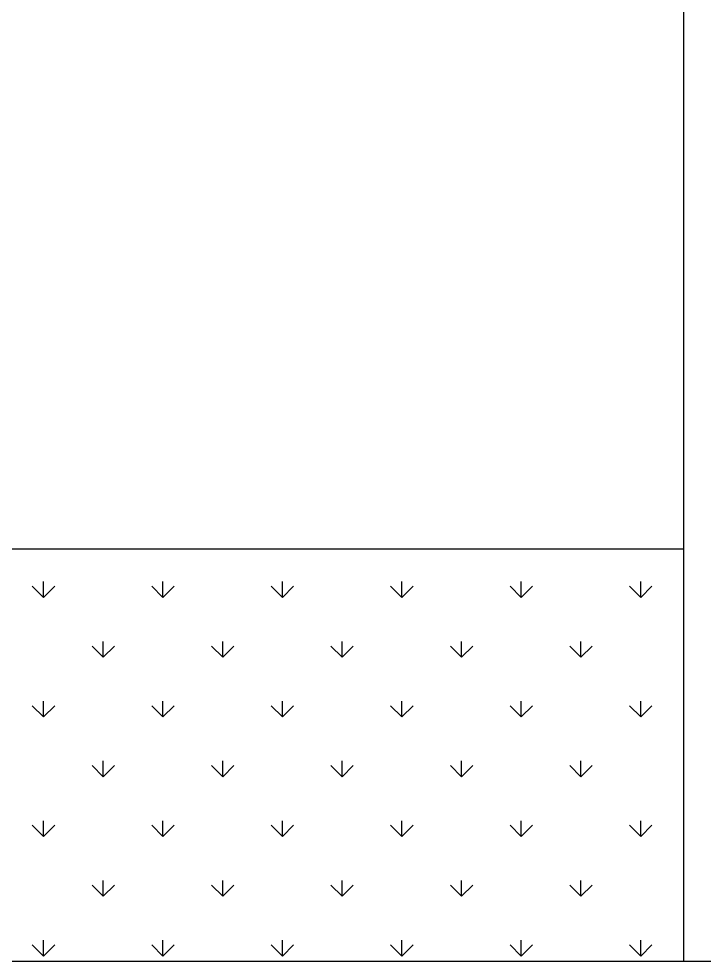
# Model space of a CAD drawing. Header units: inches. Extents: x -580 to 220, y 1335 to 2135.
# Drawn here: x -170.2 to -126.9, y 1913.5 to 1973 of the extents above; entities that cross this region are included whole.
import ezdxf

# ---------------------------------------------------------------- set-up
doc = ezdxf.new("R2010")
doc.units = ezdxf.units.IN
doc.header["$MEASUREMENT"] = 0
for name, color, linetype in [('Corte interior', 7, 'Continuous'), ('Grabado linea bajo', 7, 'Continuous'), ('grabado linea intenso', 7, 'Continuous'), ('grabado linea medio', 7, 'Continuous')]:
    doc.layers.add(name, color=color, linetype=linetype)

# ---------------------------------------------------------------- blocks, each defined once
blk = doc.blocks.new('block 13')
at = {"layer": 'Corte interior', "color": 5, "lineweight": 25}
blk.add_lwpolyline([(-128.238, 2007.546), (-128.238, 1939.546), (-196.238, 1939.546), (-196.238, 2007.546), (-128.238, 2007.546)], dxfattribs=at)
blk = doc.blocks.new('block 15')
at = {"layer": 'grabado linea intenso', "color": 2, "lineweight": 25}
blk.add_open_spline([(46.762, 2033.546), (46.762, 2033.546), (-202.238, 2033.546), (-202.238, 2033.546), (-207.761, 2033.546), (-212.238, 2029.069), (-212.238, 2023.546), (-212.238, 2023.546), (-212.238, 1923.546), (-212.238, 1923.546), (-212.238, 1918.023), (-207.761, 1913.546), (-202.238, 1913.546), (-202.238, 1913.546), (46.762, 1913.546), (46.762, 1913.546)], degree=3, knots=[0, 0, 0, 0, 1, 1, 1, 2, 2, 2, 3, 3, 3, 4, 4, 4, 5, 5, 5, 5], dxfattribs=at)
blk = doc.blocks.new('block 19')
at = {"layer": 'grabado linea medio', "color": 3, "lineweight": 25}
blk.add_lwpolyline([(-128.238, 1939.546), (-128.238, 1913.546)], dxfattribs=at)
blk = doc.blocks.new('block 445')
at = {"layer": 'Grabado linea bajo', "color": 4, "lineweight": 25}
blk.add_lwpolyline([(-168.658, 1913.868), (-168.658, 1914.868)], dxfattribs=at)
blk = doc.blocks.new('block 446')
at = {"layer": 'Grabado linea bajo', "color": 4, "lineweight": 25}
blk.add_lwpolyline([(-168.658, 1921.411), (-168.658, 1922.411)], dxfattribs=at)
blk = doc.blocks.new('block 447')
at = {"layer": 'Grabado linea bajo', "color": 4, "lineweight": 25}
blk.add_lwpolyline([(-168.658, 1928.955), (-168.658, 1929.955)], dxfattribs=at)
blk = doc.blocks.new('block 448')
at = {"layer": 'Grabado linea bajo', "color": 4, "lineweight": 25}
blk.add_lwpolyline([(-168.658, 1936.498), (-168.658, 1937.498)], dxfattribs=at)
blk = doc.blocks.new('block 449')
at = {"layer": 'Grabado linea bajo', "color": 4, "lineweight": 25}
blk.add_lwpolyline([(-164.887, 1917.64), (-164.887, 1918.64)], dxfattribs=at)
blk = doc.blocks.new('block 450')
at = {"layer": 'Grabado linea bajo', "color": 4, "lineweight": 25}
blk.add_lwpolyline([(-164.887, 1925.183), (-164.887, 1926.183)], dxfattribs=at)
blk = doc.blocks.new('block 451')
at = {"layer": 'Grabado linea bajo', "color": 4, "lineweight": 25}
blk.add_lwpolyline([(-164.887, 1932.726), (-164.887, 1933.727)], dxfattribs=at)
blk = doc.blocks.new('block 452')
at = {"layer": 'Grabado linea bajo', "color": 4, "lineweight": 25}
blk.add_lwpolyline([(-161.115, 1913.868), (-161.115, 1914.868)], dxfattribs=at)
blk = doc.blocks.new('block 453')
at = {"layer": 'Grabado linea bajo', "color": 4, "lineweight": 25}
blk.add_lwpolyline([(-161.115, 1921.411), (-161.115, 1922.411)], dxfattribs=at)
blk = doc.blocks.new('block 454')
at = {"layer": 'Grabado linea bajo', "color": 4, "lineweight": 25}
blk.add_lwpolyline([(-161.115, 1928.955), (-161.115, 1929.955)], dxfattribs=at)
blk = doc.blocks.new('block 455')
at = {"layer": 'Grabado linea bajo', "color": 4, "lineweight": 25}
blk.add_lwpolyline([(-161.115, 1936.498), (-161.115, 1937.498)], dxfattribs=at)
blk = doc.blocks.new('block 456')
at = {"layer": 'Grabado linea bajo', "color": 4, "lineweight": 25}
blk.add_lwpolyline([(-157.343, 1917.64), (-157.343, 1918.64)], dxfattribs=at)
blk = doc.blocks.new('block 457')
at = {"layer": 'Grabado linea bajo', "color": 4, "lineweight": 25}
blk.add_lwpolyline([(-157.343, 1925.183), (-157.343, 1926.183)], dxfattribs=at)
blk = doc.blocks.new('block 458')
at = {"layer": 'Grabado linea bajo', "color": 4, "lineweight": 25}
blk.add_lwpolyline([(-157.343, 1932.726), (-157.343, 1933.727)], dxfattribs=at)
blk = doc.blocks.new('block 459')
at = {"layer": 'Grabado linea bajo', "color": 4, "lineweight": 25}
blk.add_lwpolyline([(-153.572, 1913.868), (-153.572, 1914.868)], dxfattribs=at)
blk = doc.blocks.new('block 460')
at = {"layer": 'Grabado linea bajo', "color": 4, "lineweight": 25}
blk.add_lwpolyline([(-153.572, 1921.411), (-153.572, 1922.411)], dxfattribs=at)
blk = doc.blocks.new('block 461')
at = {"layer": 'Grabado linea bajo', "color": 4, "lineweight": 25}
blk.add_lwpolyline([(-153.572, 1928.955), (-153.572, 1929.955)], dxfattribs=at)
blk = doc.blocks.new('block 462')
at = {"layer": 'Grabado linea bajo', "color": 4, "lineweight": 25}
blk.add_lwpolyline([(-153.572, 1936.498), (-153.572, 1937.498)], dxfattribs=at)
blk = doc.blocks.new('block 463')
at = {"layer": 'Grabado linea bajo', "color": 4, "lineweight": 25}
blk.add_lwpolyline([(-149.8, 1917.64), (-149.8, 1918.64)], dxfattribs=at)
blk = doc.blocks.new('block 464')
at = {"layer": 'Grabado linea bajo', "color": 4, "lineweight": 25}
blk.add_lwpolyline([(-149.8, 1925.183), (-149.8, 1926.183)], dxfattribs=at)
blk = doc.blocks.new('block 465')
at = {"layer": 'Grabado linea bajo', "color": 4, "lineweight": 25}
blk.add_lwpolyline([(-149.8, 1932.726), (-149.8, 1933.727)], dxfattribs=at)
blk = doc.blocks.new('block 466')
at = {"layer": 'Grabado linea bajo', "color": 4, "lineweight": 25}
blk.add_lwpolyline([(-146.028, 1913.868), (-146.028, 1914.868)], dxfattribs=at)
blk = doc.blocks.new('block 467')
at = {"layer": 'Grabado linea bajo', "color": 4, "lineweight": 25}
blk.add_lwpolyline([(-146.028, 1921.411), (-146.028, 1922.411)], dxfattribs=at)
blk = doc.blocks.new('block 468')
at = {"layer": 'Grabado linea bajo', "color": 4, "lineweight": 25}
blk.add_lwpolyline([(-146.028, 1928.955), (-146.028, 1929.955)], dxfattribs=at)
blk = doc.blocks.new('block 469')
at = {"layer": 'Grabado linea bajo', "color": 4, "lineweight": 25}
blk.add_lwpolyline([(-146.028, 1936.498), (-146.028, 1937.498)], dxfattribs=at)
blk = doc.blocks.new('block 470')
at = {"layer": 'Grabado linea bajo', "color": 4, "lineweight": 25}
blk.add_lwpolyline([(-142.256, 1917.64), (-142.256, 1918.64)], dxfattribs=at)
blk = doc.blocks.new('block 471')
at = {"layer": 'Grabado linea bajo', "color": 4, "lineweight": 25}
blk.add_lwpolyline([(-142.256, 1925.183), (-142.256, 1926.183)], dxfattribs=at)
blk = doc.blocks.new('block 472')
at = {"layer": 'Grabado linea bajo', "color": 4, "lineweight": 25}
blk.add_lwpolyline([(-142.256, 1932.726), (-142.256, 1933.727)], dxfattribs=at)
blk = doc.blocks.new('block 473')
at = {"layer": 'Grabado linea bajo', "color": 4, "lineweight": 25}
blk.add_lwpolyline([(-138.485, 1913.868), (-138.485, 1914.868)], dxfattribs=at)
blk = doc.blocks.new('block 474')
at = {"layer": 'Grabado linea bajo', "color": 4, "lineweight": 25}
blk.add_lwpolyline([(-138.485, 1921.411), (-138.485, 1922.411)], dxfattribs=at)
blk = doc.blocks.new('block 475')
at = {"layer": 'Grabado linea bajo', "color": 4, "lineweight": 25}
blk.add_lwpolyline([(-138.485, 1928.955), (-138.485, 1929.955)], dxfattribs=at)
blk = doc.blocks.new('block 476')
at = {"layer": 'Grabado linea bajo', "color": 4, "lineweight": 25}
blk.add_lwpolyline([(-138.485, 1936.498), (-138.485, 1937.498)], dxfattribs=at)
blk = doc.blocks.new('block 477')
at = {"layer": 'Grabado linea bajo', "color": 4, "lineweight": 25}
blk.add_lwpolyline([(-134.713, 1917.64), (-134.713, 1918.64)], dxfattribs=at)
blk = doc.blocks.new('block 478')
at = {"layer": 'Grabado linea bajo', "color": 4, "lineweight": 25}
blk.add_lwpolyline([(-134.713, 1925.183), (-134.713, 1926.183)], dxfattribs=at)
blk = doc.blocks.new('block 479')
at = {"layer": 'Grabado linea bajo', "color": 4, "lineweight": 25}
blk.add_lwpolyline([(-134.713, 1932.726), (-134.713, 1933.727)], dxfattribs=at)
blk = doc.blocks.new('block 480')
at = {"layer": 'Grabado linea bajo', "color": 4, "lineweight": 25}
blk.add_lwpolyline([(-130.941, 1913.868), (-130.941, 1914.868)], dxfattribs=at)
blk = doc.blocks.new('block 481')
at = {"layer": 'Grabado linea bajo', "color": 4, "lineweight": 25}
blk.add_lwpolyline([(-130.941, 1921.411), (-130.941, 1922.411)], dxfattribs=at)
blk = doc.blocks.new('block 482')
at = {"layer": 'Grabado linea bajo', "color": 4, "lineweight": 25}
blk.add_lwpolyline([(-130.941, 1928.955), (-130.941, 1929.955)], dxfattribs=at)
blk = doc.blocks.new('block 483')
at = {"layer": 'Grabado linea bajo', "color": 4, "lineweight": 25}
blk.add_lwpolyline([(-130.941, 1936.498), (-130.941, 1937.498)], dxfattribs=at)
blk = doc.blocks.new('block 1151')
at = {"layer": 'Grabado linea bajo', "color": 4, "lineweight": 25}
blk.add_lwpolyline([(-168.658, 1936.498), (-167.951, 1937.205)], dxfattribs=at)
blk = doc.blocks.new('block 1156')
at = {"layer": 'Grabado linea bajo', "color": 4, "lineweight": 25}
blk.add_lwpolyline([(-168.658, 1928.955), (-167.951, 1929.662)], dxfattribs=at)
blk = doc.blocks.new('block 1157')
at = {"layer": 'Grabado linea bajo', "color": 4, "lineweight": 25}
blk.add_lwpolyline([(-164.887, 1932.726), (-164.179, 1933.434)], dxfattribs=at)
blk = doc.blocks.new('block 1158')
at = {"layer": 'Grabado linea bajo', "color": 4, "lineweight": 25}
blk.add_lwpolyline([(-161.115, 1936.498), (-160.408, 1937.205)], dxfattribs=at)
blk = doc.blocks.new('block 1161')
at = {"layer": 'Grabado linea bajo', "color": 4, "lineweight": 25}
blk.add_lwpolyline([(-168.658, 1921.411), (-167.951, 1922.119)], dxfattribs=at)
blk = doc.blocks.new('block 1162')
at = {"layer": 'Grabado linea bajo', "color": 4, "lineweight": 25}
blk.add_lwpolyline([(-164.887, 1925.183), (-164.179, 1925.89)], dxfattribs=at)
blk = doc.blocks.new('block 1163')
at = {"layer": 'Grabado linea bajo', "color": 4, "lineweight": 25}
blk.add_lwpolyline([(-161.115, 1928.955), (-160.408, 1929.662)], dxfattribs=at)
blk = doc.blocks.new('block 1164')
at = {"layer": 'Grabado linea bajo', "color": 4, "lineweight": 25}
blk.add_lwpolyline([(-157.343, 1932.726), (-156.636, 1933.434)], dxfattribs=at)
blk = doc.blocks.new('block 1165')
at = {"layer": 'Grabado linea bajo', "color": 4, "lineweight": 25}
blk.add_lwpolyline([(-153.572, 1936.498), (-152.864, 1937.205)], dxfattribs=at)
blk = doc.blocks.new('block 1166')
at = {"layer": 'Grabado linea bajo', "color": 4, "lineweight": 25}
blk.add_lwpolyline([(-168.658, 1913.868), (-167.951, 1914.575)], dxfattribs=at)
blk = doc.blocks.new('block 1167')
at = {"layer": 'Grabado linea bajo', "color": 4, "lineweight": 25}
blk.add_lwpolyline([(-164.887, 1917.64), (-164.179, 1918.347)], dxfattribs=at)
blk = doc.blocks.new('block 1168')
at = {"layer": 'Grabado linea bajo', "color": 4, "lineweight": 25}
blk.add_lwpolyline([(-161.115, 1921.411), (-160.408, 1922.119)], dxfattribs=at)
blk = doc.blocks.new('block 1169')
at = {"layer": 'Grabado linea bajo', "color": 4, "lineweight": 25}
blk.add_lwpolyline([(-157.343, 1925.183), (-156.636, 1925.89)], dxfattribs=at)
blk = doc.blocks.new('block 1170')
at = {"layer": 'Grabado linea bajo', "color": 4, "lineweight": 25}
blk.add_lwpolyline([(-153.572, 1928.955), (-152.864, 1929.662)], dxfattribs=at)
blk = doc.blocks.new('block 1171')
at = {"layer": 'Grabado linea bajo', "color": 4, "lineweight": 25}
blk.add_lwpolyline([(-149.8, 1932.726), (-149.093, 1933.434)], dxfattribs=at)
blk = doc.blocks.new('block 1172')
at = {"layer": 'Grabado linea bajo', "color": 4, "lineweight": 25}
blk.add_lwpolyline([(-146.028, 1936.498), (-145.321, 1937.205)], dxfattribs=at)
blk = doc.blocks.new('block 1174')
at = {"layer": 'Grabado linea bajo', "color": 4, "lineweight": 25}
blk.add_lwpolyline([(-161.115, 1913.868), (-160.408, 1914.575)], dxfattribs=at)
blk = doc.blocks.new('block 1175')
at = {"layer": 'Grabado linea bajo', "color": 4, "lineweight": 25}
blk.add_lwpolyline([(-157.343, 1917.64), (-156.636, 1918.347)], dxfattribs=at)
blk = doc.blocks.new('block 1176')
at = {"layer": 'Grabado linea bajo', "color": 4, "lineweight": 25}
blk.add_lwpolyline([(-153.572, 1921.411), (-152.864, 1922.119)], dxfattribs=at)
blk = doc.blocks.new('block 1177')
at = {"layer": 'Grabado linea bajo', "color": 4, "lineweight": 25}
blk.add_lwpolyline([(-149.8, 1925.183), (-149.093, 1925.89)], dxfattribs=at)
blk = doc.blocks.new('block 1178')
at = {"layer": 'Grabado linea bajo', "color": 4, "lineweight": 25}
blk.add_lwpolyline([(-146.028, 1928.955), (-145.321, 1929.662)], dxfattribs=at)
blk = doc.blocks.new('block 1179')
at = {"layer": 'Grabado linea bajo', "color": 4, "lineweight": 25}
blk.add_lwpolyline([(-142.256, 1932.726), (-141.549, 1933.434)], dxfattribs=at)
blk = doc.blocks.new('block 1180')
at = {"layer": 'Grabado linea bajo', "color": 4, "lineweight": 25}
blk.add_lwpolyline([(-138.485, 1936.498), (-137.777, 1937.205)], dxfattribs=at)
blk = doc.blocks.new('block 1184')
at = {"layer": 'Grabado linea bajo', "color": 4, "lineweight": 25}
blk.add_lwpolyline([(-153.572, 1913.868), (-152.864, 1914.575)], dxfattribs=at)
blk = doc.blocks.new('block 1185')
at = {"layer": 'Grabado linea bajo', "color": 4, "lineweight": 25}
blk.add_lwpolyline([(-149.8, 1917.64), (-149.093, 1918.347)], dxfattribs=at)
blk = doc.blocks.new('block 1186')
at = {"layer": 'Grabado linea bajo', "color": 4, "lineweight": 25}
blk.add_lwpolyline([(-146.028, 1921.411), (-145.321, 1922.119)], dxfattribs=at)
blk = doc.blocks.new('block 1187')
at = {"layer": 'Grabado linea bajo', "color": 4, "lineweight": 25}
blk.add_lwpolyline([(-142.256, 1925.183), (-141.549, 1925.89)], dxfattribs=at)
blk = doc.blocks.new('block 1188')
at = {"layer": 'Grabado linea bajo', "color": 4, "lineweight": 25}
blk.add_lwpolyline([(-138.485, 1928.955), (-137.777, 1929.662)], dxfattribs=at)
blk = doc.blocks.new('block 1189')
at = {"layer": 'Grabado linea bajo', "color": 4, "lineweight": 25}
blk.add_lwpolyline([(-134.713, 1932.726), (-134.006, 1933.434)], dxfattribs=at)
blk = doc.blocks.new('block 1190')
at = {"layer": 'Grabado linea bajo', "color": 4, "lineweight": 25}
blk.add_lwpolyline([(-130.941, 1936.498), (-130.234, 1937.205)], dxfattribs=at)
blk = doc.blocks.new('block 1196')
at = {"layer": 'Grabado linea bajo', "color": 4, "lineweight": 25}
blk.add_lwpolyline([(-146.028, 1913.868), (-145.321, 1914.575)], dxfattribs=at)
blk = doc.blocks.new('block 1197')
at = {"layer": 'Grabado linea bajo', "color": 4, "lineweight": 25}
blk.add_lwpolyline([(-142.256, 1917.64), (-141.549, 1918.347)], dxfattribs=at)
blk = doc.blocks.new('block 1198')
at = {"layer": 'Grabado linea bajo', "color": 4, "lineweight": 25}
blk.add_lwpolyline([(-138.485, 1921.411), (-137.777, 1922.119)], dxfattribs=at)
blk = doc.blocks.new('block 1199')
at = {"layer": 'Grabado linea bajo', "color": 4, "lineweight": 25}
blk.add_lwpolyline([(-134.713, 1925.183), (-134.006, 1925.89)], dxfattribs=at)
blk = doc.blocks.new('block 1200')
at = {"layer": 'Grabado linea bajo', "color": 4, "lineweight": 25}
blk.add_lwpolyline([(-130.941, 1928.955), (-130.234, 1929.662)], dxfattribs=at)
blk = doc.blocks.new('block 1208')
at = {"layer": 'Grabado linea bajo', "color": 4, "lineweight": 25}
blk.add_lwpolyline([(-138.485, 1913.868), (-137.777, 1914.575)], dxfattribs=at)
blk = doc.blocks.new('block 1209')
at = {"layer": 'Grabado linea bajo', "color": 4, "lineweight": 25}
blk.add_lwpolyline([(-134.713, 1917.64), (-134.006, 1918.347)], dxfattribs=at)
blk = doc.blocks.new('block 1210')
at = {"layer": 'Grabado linea bajo', "color": 4, "lineweight": 25}
blk.add_lwpolyline([(-130.941, 1921.411), (-130.234, 1922.119)], dxfattribs=at)
blk = doc.blocks.new('block 1220')
at = {"layer": 'Grabado linea bajo', "color": 4, "lineweight": 25}
blk.add_lwpolyline([(-130.941, 1913.868), (-130.234, 1914.575)], dxfattribs=at)
blk = doc.blocks.new('block 1824')
at = {"layer": 'Grabado linea bajo', "color": 4, "lineweight": 25}
blk.add_lwpolyline([(-168.658, 1913.868), (-169.366, 1914.575)], dxfattribs=at)
blk = doc.blocks.new('block 1835')
at = {"layer": 'Grabado linea bajo', "color": 4, "lineweight": 25}
blk.add_lwpolyline([(-161.115, 1913.868), (-161.822, 1914.575)], dxfattribs=at)
blk = doc.blocks.new('block 1836')
at = {"layer": 'Grabado linea bajo', "color": 4, "lineweight": 25}
blk.add_lwpolyline([(-164.887, 1917.64), (-165.594, 1918.347)], dxfattribs=at)
blk = doc.blocks.new('block 1837')
at = {"layer": 'Grabado linea bajo', "color": 4, "lineweight": 25}
blk.add_lwpolyline([(-168.658, 1921.411), (-169.366, 1922.119)], dxfattribs=at)
blk = doc.blocks.new('block 1846')
at = {"layer": 'Grabado linea bajo', "color": 4, "lineweight": 25}
blk.add_lwpolyline([(-153.572, 1913.868), (-154.279, 1914.575)], dxfattribs=at)
blk = doc.blocks.new('block 1847')
at = {"layer": 'Grabado linea bajo', "color": 4, "lineweight": 25}
blk.add_lwpolyline([(-157.343, 1917.64), (-158.05, 1918.347)], dxfattribs=at)
blk = doc.blocks.new('block 1848')
at = {"layer": 'Grabado linea bajo', "color": 4, "lineweight": 25}
blk.add_lwpolyline([(-161.115, 1921.411), (-161.822, 1922.119)], dxfattribs=at)
blk = doc.blocks.new('block 1849')
at = {"layer": 'Grabado linea bajo', "color": 4, "lineweight": 25}
blk.add_lwpolyline([(-164.887, 1925.183), (-165.594, 1925.89)], dxfattribs=at)
blk = doc.blocks.new('block 1850')
at = {"layer": 'Grabado linea bajo', "color": 4, "lineweight": 25}
blk.add_lwpolyline([(-168.658, 1928.955), (-169.366, 1929.662)], dxfattribs=at)
blk = doc.blocks.new('block 1857')
at = {"layer": 'Grabado linea bajo', "color": 4, "lineweight": 25}
blk.add_lwpolyline([(-146.028, 1913.868), (-146.735, 1914.575)], dxfattribs=at)
blk = doc.blocks.new('block 1858')
at = {"layer": 'Grabado linea bajo', "color": 4, "lineweight": 25}
blk.add_lwpolyline([(-149.8, 1917.64), (-150.507, 1918.347)], dxfattribs=at)
blk = doc.blocks.new('block 1859')
at = {"layer": 'Grabado linea bajo', "color": 4, "lineweight": 25}
blk.add_lwpolyline([(-153.572, 1921.411), (-154.279, 1922.119)], dxfattribs=at)
blk = doc.blocks.new('block 1860')
at = {"layer": 'Grabado linea bajo', "color": 4, "lineweight": 25}
blk.add_lwpolyline([(-157.343, 1925.183), (-158.05, 1925.89)], dxfattribs=at)
blk = doc.blocks.new('block 1861')
at = {"layer": 'Grabado linea bajo', "color": 4, "lineweight": 25}
blk.add_lwpolyline([(-161.115, 1928.955), (-161.822, 1929.662)], dxfattribs=at)
blk = doc.blocks.new('block 1862')
at = {"layer": 'Grabado linea bajo', "color": 4, "lineweight": 25}
blk.add_lwpolyline([(-164.887, 1932.726), (-165.594, 1933.434)], dxfattribs=at)
blk = doc.blocks.new('block 1863')
at = {"layer": 'Grabado linea bajo', "color": 4, "lineweight": 25}
blk.add_lwpolyline([(-168.658, 1936.498), (-169.366, 1937.205)], dxfattribs=at)
blk = doc.blocks.new('block 1868')
at = {"layer": 'Grabado linea bajo', "color": 4, "lineweight": 25}
blk.add_lwpolyline([(-138.485, 1913.868), (-139.192, 1914.575)], dxfattribs=at)
blk = doc.blocks.new('block 1869')
at = {"layer": 'Grabado linea bajo', "color": 4, "lineweight": 25}
blk.add_lwpolyline([(-142.256, 1917.64), (-142.964, 1918.347)], dxfattribs=at)
blk = doc.blocks.new('block 1870')
at = {"layer": 'Grabado linea bajo', "color": 4, "lineweight": 25}
blk.add_lwpolyline([(-146.028, 1921.411), (-146.735, 1922.119)], dxfattribs=at)
blk = doc.blocks.new('block 1871')
at = {"layer": 'Grabado linea bajo', "color": 4, "lineweight": 25}
blk.add_lwpolyline([(-149.8, 1925.183), (-150.507, 1925.89)], dxfattribs=at)
blk = doc.blocks.new('block 1872')
at = {"layer": 'Grabado linea bajo', "color": 4, "lineweight": 25}
blk.add_lwpolyline([(-153.572, 1928.955), (-154.279, 1929.662)], dxfattribs=at)
blk = doc.blocks.new('block 1873')
at = {"layer": 'Grabado linea bajo', "color": 4, "lineweight": 25}
blk.add_lwpolyline([(-157.343, 1932.726), (-158.05, 1933.434)], dxfattribs=at)
blk = doc.blocks.new('block 1874')
at = {"layer": 'Grabado linea bajo', "color": 4, "lineweight": 25}
blk.add_lwpolyline([(-161.115, 1936.498), (-161.822, 1937.205)], dxfattribs=at)
blk = doc.blocks.new('block 1879')
at = {"layer": 'Grabado linea bajo', "color": 4, "lineweight": 25}
blk.add_lwpolyline([(-130.941, 1913.868), (-131.648, 1914.575)], dxfattribs=at)
blk = doc.blocks.new('block 1880')
at = {"layer": 'Grabado linea bajo', "color": 4, "lineweight": 25}
blk.add_lwpolyline([(-134.713, 1917.64), (-135.42, 1918.347)], dxfattribs=at)
blk = doc.blocks.new('block 1881')
at = {"layer": 'Grabado linea bajo', "color": 4, "lineweight": 25}
blk.add_lwpolyline([(-138.485, 1921.411), (-139.192, 1922.119)], dxfattribs=at)
blk = doc.blocks.new('block 1882')
at = {"layer": 'Grabado linea bajo', "color": 4, "lineweight": 25}
blk.add_lwpolyline([(-142.256, 1925.183), (-142.964, 1925.89)], dxfattribs=at)
blk = doc.blocks.new('block 1883')
at = {"layer": 'Grabado linea bajo', "color": 4, "lineweight": 25}
blk.add_lwpolyline([(-146.028, 1928.955), (-146.735, 1929.662)], dxfattribs=at)
blk = doc.blocks.new('block 1884')
at = {"layer": 'Grabado linea bajo', "color": 4, "lineweight": 25}
blk.add_lwpolyline([(-149.8, 1932.726), (-150.507, 1933.434)], dxfattribs=at)
blk = doc.blocks.new('block 1885')
at = {"layer": 'Grabado linea bajo', "color": 4, "lineweight": 25}
blk.add_lwpolyline([(-153.572, 1936.498), (-154.279, 1937.205)], dxfattribs=at)
blk = doc.blocks.new('block 1890')
at = {"layer": 'Grabado linea bajo', "color": 4, "lineweight": 25}
blk.add_lwpolyline([(-130.941, 1921.411), (-131.648, 1922.119)], dxfattribs=at)
blk = doc.blocks.new('block 1891')
at = {"layer": 'Grabado linea bajo', "color": 4, "lineweight": 25}
blk.add_lwpolyline([(-134.713, 1925.183), (-135.42, 1925.89)], dxfattribs=at)
blk = doc.blocks.new('block 1892')
at = {"layer": 'Grabado linea bajo', "color": 4, "lineweight": 25}
blk.add_lwpolyline([(-138.485, 1928.955), (-139.192, 1929.662)], dxfattribs=at)
blk = doc.blocks.new('block 1893')
at = {"layer": 'Grabado linea bajo', "color": 4, "lineweight": 25}
blk.add_lwpolyline([(-142.256, 1932.726), (-142.964, 1933.434)], dxfattribs=at)
blk = doc.blocks.new('block 1894')
at = {"layer": 'Grabado linea bajo', "color": 4, "lineweight": 25}
blk.add_lwpolyline([(-146.028, 1936.498), (-146.735, 1937.205)], dxfattribs=at)
blk = doc.blocks.new('block 1899')
at = {"layer": 'Grabado linea bajo', "color": 4, "lineweight": 25}
blk.add_lwpolyline([(-130.941, 1928.955), (-131.648, 1929.662)], dxfattribs=at)
blk = doc.blocks.new('block 1900')
at = {"layer": 'Grabado linea bajo', "color": 4, "lineweight": 25}
blk.add_lwpolyline([(-134.713, 1932.726), (-135.42, 1933.434)], dxfattribs=at)
blk = doc.blocks.new('block 1901')
at = {"layer": 'Grabado linea bajo', "color": 4, "lineweight": 25}
blk.add_lwpolyline([(-138.485, 1936.498), (-139.192, 1937.205)], dxfattribs=at)
blk = doc.blocks.new('block 1905')
at = {"layer": 'Grabado linea bajo', "color": 4, "lineweight": 25}
blk.add_lwpolyline([(-130.941, 1936.498), (-131.648, 1937.205)], dxfattribs=at)

msp = doc.modelspace()

# ---------------------------------------------------------------- block references
at = {"layer": 'Corte interior'}
msp.add_blockref('block 13', (0, 0), dxfattribs=at)
at = {"layer": 'Grabado linea bajo'}
for name in ['block 1863', 'block 448', 'block 1151', 'block 1874', 'block 455', 'block 1158', 'block 1885', 'block 462', 'block 1165', 'block 1894', 'block 469', 'block 1172', 'block 1901', 'block 476', 'block 1180', 'block 1905', 'block 483', 'block 1190', 'block 1862', 'block 451', 'block 1157', 'block 1873', 'block 458', 'block 1164', 'block 1884', 'block 465', 'block 1171', 'block 1893', 'block 472', 'block 1179', 'block 1900', 'block 479', 'block 1189', 'block 447', 'block 454', 'block 461', 'block 468', 'block 475', 'block 482', 'block 1850', 'block 1156', 'block 1861', 'block 1163', 'block 1872', 'block 1170', 'block 1883', 'block 1178', 'block 1892', 'block 1188', 'block 1899', 'block 1200', 'block 1849', 'block 450', 'block 1162', 'block 1860', 'block 457', 'block 1169', 'block 1871', 'block 464', 'block 1177', 'block 1882', 'block 471', 'block 1187', 'block 1891', 'block 478', 'block 1199', 'block 1837', 'block 446', 'block 1161', 'block 1848', 'block 453', 'block 1168', 'block 1859', 'block 460', 'block 1176', 'block 1870', 'block 467', 'block 1186', 'block 1881', 'block 474', 'block 1198', 'block 1890', 'block 481', 'block 1210', 'block 449', 'block 456', 'block 463', 'block 470', 'block 477', 'block 1836', 'block 1167', 'block 1847', 'block 1175', 'block 1858', 'block 1185', 'block 1869', 'block 1197', 'block 1880', 'block 1209', 'block 1824', 'block 445', 'block 1166', 'block 1835', 'block 452', 'block 1174', 'block 1846', 'block 459', 'block 1184', 'block 1857', 'block 466', 'block 1196', 'block 1868', 'block 473', 'block 1208', 'block 1879', 'block 480', 'block 1220']:
    msp.add_blockref(name, (0, 0), dxfattribs=at)
at = {"layer": 'grabado linea intenso'}
msp.add_blockref('block 15', (0, 0), dxfattribs=at)
at = {"layer": 'grabado linea medio'}
msp.add_blockref('block 19', (0, 0), dxfattribs=at)

doc.saveas('drawing.dxf')
